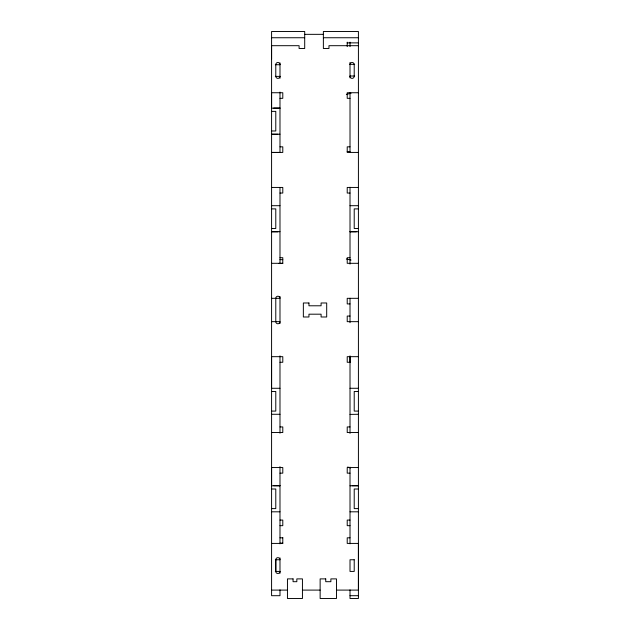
<?xml version="1.0" encoding="UTF-8"?>
<svg xmlns="http://www.w3.org/2000/svg" width="630" height="630" viewBox="0 0 630 630"><rect width="100%" height="100%" fill="white"/><g stroke="black" fill="none" stroke-linecap="round" stroke-linejoin="round"><path stroke-width="0.94" d="M271.585 59.125L271.585 45.691L299.092 45.691L299.092 48.486L304.7 48.486L304.7 31.5L271.585 31.5L271.585 595.697L279.988 595.697L279.988 589.893M275.782 571.426L275.782 559.755A2.103 2.103 0 0 1 277.885 557.652A2.103 2.103 0 0 1 279.988 559.755L275.318 559.755M350.012 362.526L350.012 355.879M279.988 571.772C279.925 574.072 275.853 574.072 275.782 571.772L275.782 559.755M346.342 94.374L351.044 93.279M304.7 34.343L323.371 34.343M271.585 37.745L304.7 37.745M323.371 37.745L358.415 37.745M347.209 42.871L358.415 42.871M358.415 45.691L328.97 45.691L328.97 48.486L323.371 48.486L323.371 31.5L358.415 31.5L358.415 598.5L350.012 598.5L350.012 589.893M350.012 64.339L354.682 64.339M275.318 64.725L279.988 64.725M350.012 76.009L354.682 76.009M275.318 76.395L279.988 76.395M358.415 92.736L347.217 92.736L347.217 98.335L350.012 98.335M279.988 98.335L282.791 98.335L282.791 92.736L271.585 92.736L271.585 108.171L279.988 108.171M273.68 108.053L279.988 108.053M271.585 111.368L275.782 111.368L275.782 130.977L271.585 130.977M271.585 134.174L279.988 134.174M271.585 134.292L277.885 134.292M279.988 146.829L282.791 146.829L282.791 152.428L271.585 152.428L279.988 152.428L279.988 92.043M350.012 146.829L347.217 146.829L347.217 152.428L358.415 152.428M347.209 151.578L350.012 151.578M271.585 187.441L282.791 187.441L282.791 193.048L279.988 193.048M358.415 187.441L347.217 187.441L347.217 193.048L350.012 193.048M271.585 205.695L279.988 205.695M350.012 205.695L358.415 205.695M271.585 208.892L275.782 208.892L275.782 228.501L271.585 228.501M358.415 208.892L354.217 208.892L354.217 228.501L358.415 228.501M271.585 231.698L279.988 231.698M350.012 231.698L358.415 231.698M271.585 231.816L277.885 231.816M350.012 231.816L356.312 231.816M279.988 257.702L282.791 257.702L282.783 263.403L279.051 263.403M350.012 257.702L347.217 257.702L347.217 263.308L358.415 263.308M279.988 259.655L282.783 259.655M271.585 263.308L282.791 263.308M271.585 298.321L279.988 298.321A2.103 2.103 0 0 0 277.885 296.218A2.103 2.103 0 0 0 275.782 298.321L275.782 321.662A2.103 2.103 0 0 0 277.885 323.765A2.103 2.103 0 0 0 279.988 321.662L271.585 321.662M358.415 298.321L347.217 298.321L347.217 303.92L350.012 303.92M350.012 316.055L347.217 316.055L347.217 321.662L358.415 321.662M358.415 356.675L347.217 356.675L347.217 362.274L350.012 362.274M279.988 362.274L282.791 362.274L282.791 356.675L271.585 356.675L271.585 388.277L279.988 388.277M350.012 388.277L358.415 388.277M271.585 391.474L275.782 391.474L275.782 411.083L271.585 411.083M358.415 391.474L354.217 391.474L354.217 411.083L358.415 411.083M271.585 414.28L279.988 414.28M350.012 414.398L358.415 414.28M279.988 426.935L282.791 426.935L282.791 432.534L271.585 432.534M350.012 426.935L347.217 426.935L347.217 432.534L358.415 432.534M358.415 467.547L347.217 467.547L347.217 473.154L350.012 473.154M279.988 473.154L282.791 473.154L282.791 467.547L271.585 467.547L271.585 485.801L279.988 485.801M273.68 485.691L279.988 485.691M352.115 485.691L358.415 485.691M350.012 485.801L358.415 485.801M271.585 489.006L275.782 489.006L275.782 508.607L271.585 508.607M358.415 489.006L354.217 489.006L354.217 508.607L358.415 508.607M271.585 511.812L279.988 511.812M350.012 511.812L358.415 511.812M279.988 520.073L282.791 520.073L282.791 525.672L279.988 525.672M350.012 520.073L347.217 520.073L347.217 525.672L350.012 525.672M279.988 537.807L282.791 537.807M350.012 537.807L347.217 537.807L347.217 543.414L358.415 543.414L358.415 590.097L336.475 590.097M279.988 543.178L282.783 543.178M271.585 543.414L282.791 543.414L282.783 537.571M275.318 571.426L279.988 571.426M271.585 590.097L287.453 590.097M302.439 590.097L320.135 590.097M350.012 595.697L358.415 595.697M346.342 258.969L351.044 260.072M347.697 467.003L350.406 467.948M354.217 64.339L354.217 76.269A2.103 2.103 0 0 1 352.115 78.372A2.103 2.103 0 0 1 350.012 76.269M350.012 42.155L350.012 46.62M350.012 62.472L350.012 77.876M350.012 92.736L350.012 152.428M350.012 187.252L350.012 264.112M350.012 298.25L350.012 322.702M350.012 356.675L350.012 433.409M350.012 467.145L350.012 543.832M347.209 42.155L347.209 46.62M279.988 62.858L279.988 78.262M279.988 187.441L279.988 263.631M279.988 296.454L279.988 323.529M279.988 355.879L279.988 433.219M279.988 466.665L279.988 543.847M279.988 557.881L279.988 573.292M275.782 76.395L275.782 64.599A2.103 2.103 0 0 1 277.885 62.496A2.103 2.103 0 0 1 279.988 64.599M350.012 64.599A2.103 2.103 0 0 1 352.115 62.496A2.103 2.103 0 0 1 354.217 64.599M279.988 76.269A2.103 2.103 0 0 1 277.885 78.372A2.103 2.103 0 0 1 275.782 76.269M308.952 302.983L303.353 302.983L303.353 316.992L308.952 316.992L308.952 314.189L321.087 314.189L321.087 316.992L326.694 316.992L326.694 302.983L321.087 302.983L321.087 305.786L308.952 305.786L308.952 302.983M354.217 559.755L350.012 559.755L350.012 571.426L354.217 571.426L354.217 559.755M293.06 578.891L287.453 578.891L287.453 598.5L302.439 598.5L302.439 578.891L296.832 578.891L296.832 581.695L293.06 581.695L293.06 578.891M325.741 578.891L320.135 578.891L320.135 598.5L336.475 598.5L336.475 578.891L330.876 578.891L330.876 581.695L325.741 581.695L325.741 578.891"/></g></svg>
